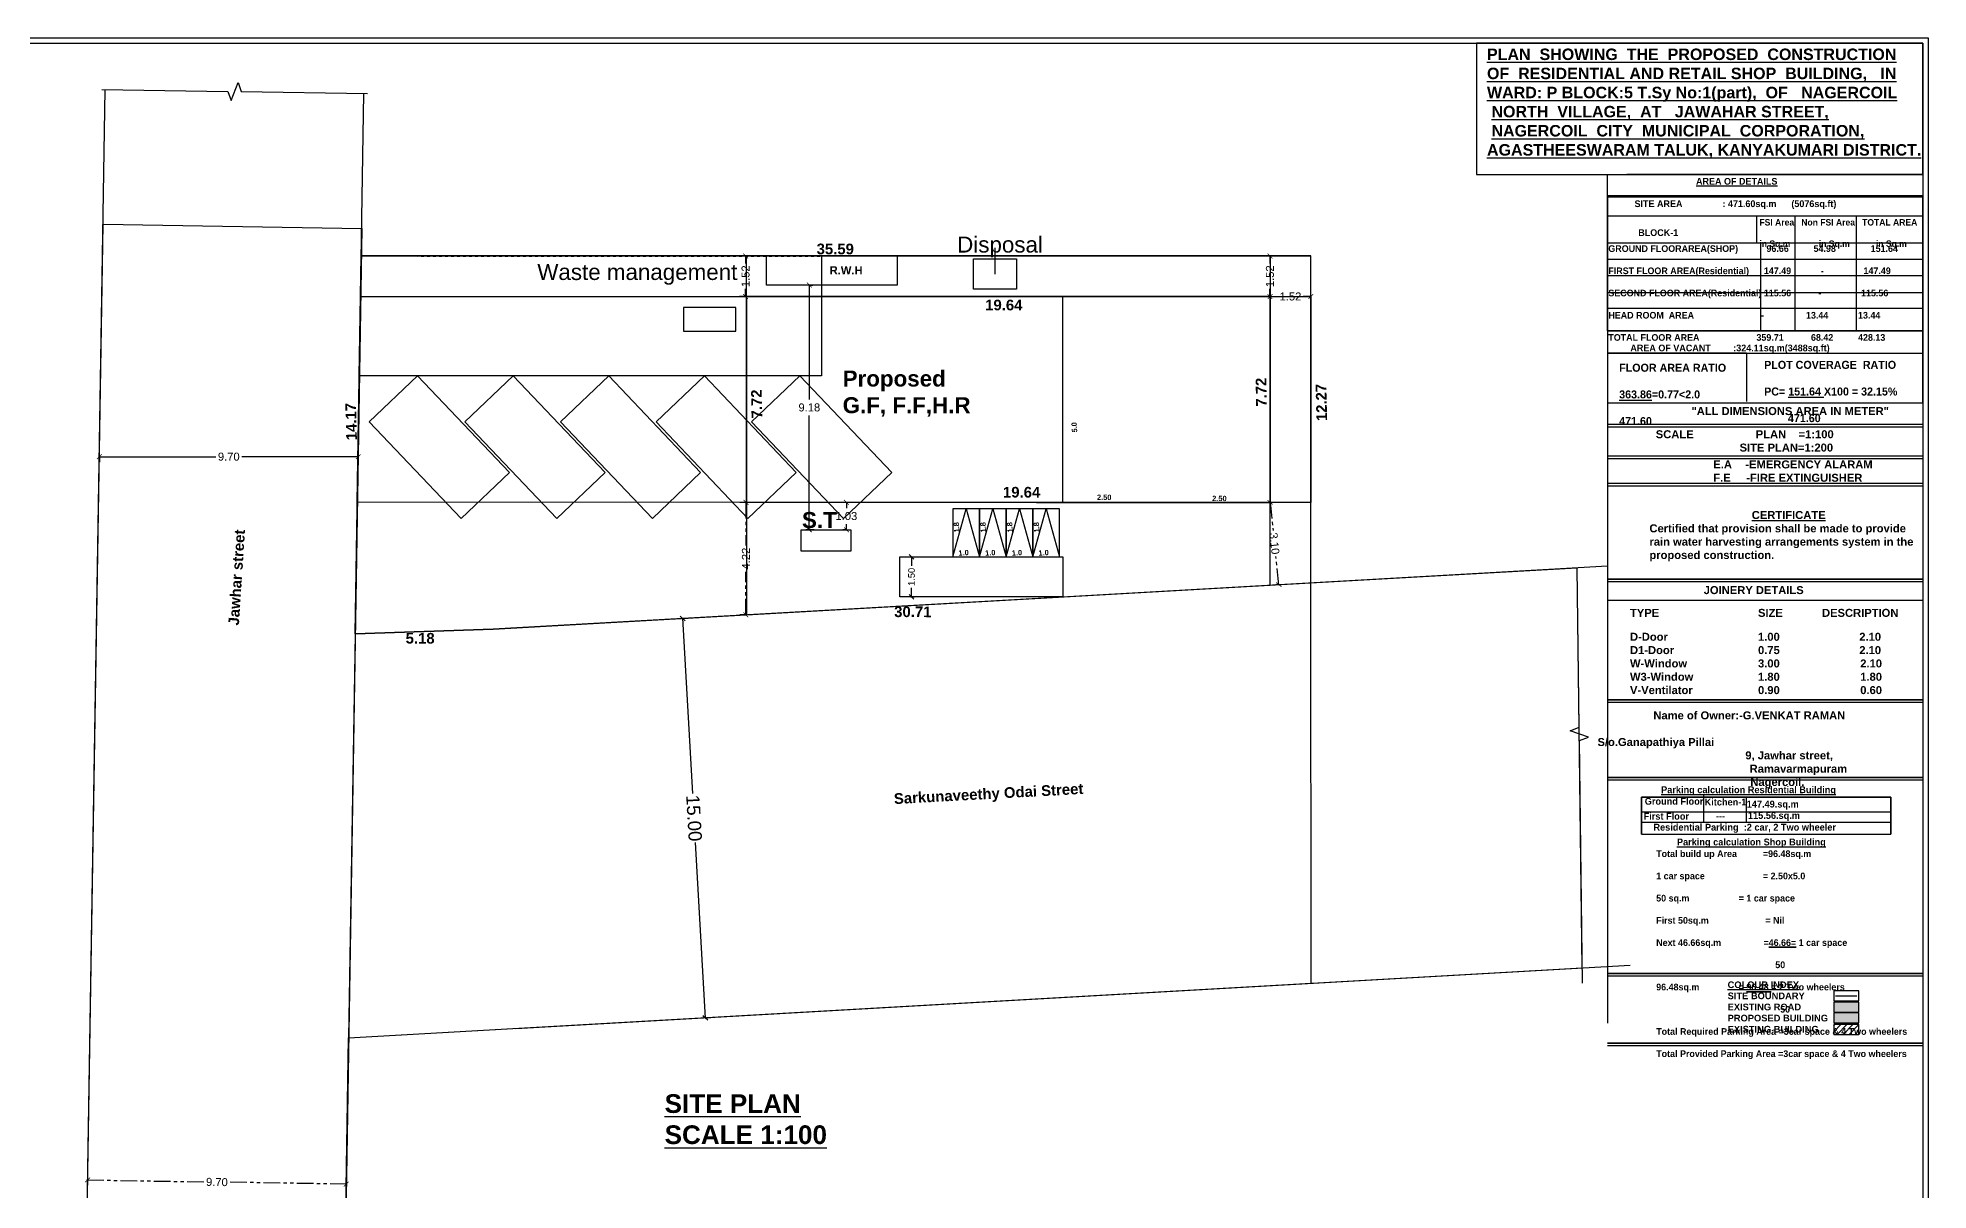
# Model space of a CAD drawing. Header units: metres. Extents: x 5231 to 10794, y 2038 to 4100.
# Drawn here: x 5281 to 5351.9, y 2085.7 to 2128.9 of the extents above; entities that cross this region are included whole.
import ezdxf

# ---------------------------------------------------------------- set-up
doc = ezdxf.new("R2010")
doc.units = ezdxf.units.M
for name, pattern in [('DOT2', [0.125, 0, -0.125]), ('HIDDEN', [0.375, 0.25, -0.125]), ('PHANTOM2', [1.25, 0.625, -0.125, 0.125, -0.125, 0.125, -0.125])]:
    doc.linetypes.add(name, pattern=pattern)
for name, color, linetype in [('ANGULAR_PARKING_SLOT_1', 7, 'Continuous'), ('BLK_1_LVL_0_BLDG_FOOT_PRINT', 7, 'Continuous'), ('BLK_1_LVL_0_FRONT_SETBACK', 7, 'Continuous'), ('BLK_1_LVL_0_REAR_SETBACK', 7, 'Continuous'), ('BLK_1_LVL_0_SIDE_SETBACK1', 7, 'Continuous'), ('BLK_1_LVL_0_SIDE_SETBACK2', 7, 'Continuous'), ('DRIVE_WAY', 255, 'DOT2'), ('PER_AISLE_WIDTH', 7, 'Continuous'), ('PLOT_BOUNDARY', 7, 'Continuous'), ('ROAD_WIDTH', 1, 'Continuous'), ('RWH', 7, 'Continuous'), ('SEPTIC_TANK_1', 7, 'Continuous'), ('SURRENDER_ROAD_WIDTH', 2, 'Continuous'), ('TWO_WHEELER_DRIVE_WAY', 6, 'Continuous'), ('TWO_WHEELER_PARKING', 7, 'Continuous'), ('WASTE_MANAGEMENT', 7, 'Continuous')]:
    doc.layers.add(name, color=color, linetype=linetype)
doc.layers.add('WASTE_DISPOSAL', color=7, linetype='Continuous', lineweight=0)
doc.styles.add('S.M.S .HEADING', font='arial.ttf')
doc.styles.add('SMS1', font='arial.ttf', dxfattribs={"height": 0.3})
doc.styles.get("Standard").update_dxf_attribs({"font": 'arial.ttf'})
doc.dimstyles.new('STANDARD$0', dxfattribs={"dimtxt": 0.25, "dimasz": 0.18, "dimexe": 0.15, "dimexo": 0.15, "dimgap": 0.1, "dimtad": 0, "dimzin": 0, "dimdsep": 46, "dimtxsty": 'Standard', "dimblk": 'OBLIQUE', "dimcen": 0.0625, "dimdle": 0.02, "dimadec": 0, "dimazin": 0, "dimtfac": 1, "dimtix": 1, "dimtofl": 0, "dimtmove": 2, "dimatfit": 3, "dimldrblk": 'OBLIQUE', "dimfxl": 0, "dimtolj": 1, "dimtzin": 0, "dimarcsym": 0})

# ---------------------------------------------------------------- blocks, each defined once
blk = doc.blocks.new('_ArchTick')
at = {"color": 0, "linetype": 'ByBlock', "const_width": 0.15}
blk.add_lwpolyline([(-0.5, -0.5), (0.5, 0.5)], dxfattribs=at)
blk = doc.blocks.new('*D85')
at = {"color": 0, "linetype": 'HIDDEN'}
for p, q in [((5327.233, 2111.501), (5327.004, 2111.478)), ((5327.555, 2108.415), (5327.326, 2108.391))]:
    blk.add_line(p, q, dxfattribs=at)
at = {"color": 0, "linetype": 'PHANTOM2', "lineweight": -2}
for p, q in [((5327.231, 2111.521), (5327.343, 2110.445)), ((5327.557, 2108.395), (5327.445, 2109.472))]:
    blk.add_line(p, q, dxfattribs=at)
at = {"layer": 'Defpoints', "color": 0}
for p in [(5327.233, 2111.501), (5327.555, 2108.415), (5327.555, 2108.415)]:
    blk.add_point(p, dxfattribs=at)
at = {"color": 0, "lineweight": -2, "xscale": 0.18, "yscale": 0.18, "zscale": 0.18}
for p, rotation in [((5327.233, 2111.501), 95.95736544856148), ((5327.555, 2108.415), 275.9573654485615)]:
    blk.add_blockref('_ArchTick', p, dxfattribs=dict(at, rotation=rotation))
at = {"color": 0, "insert": (5327.394, 2109.958), "char_height": 0.3, "attachment_point": 5, "rotation": 275.95737}
blk.add_mtext('\\A1;3.10', dxfattribs=at)
blk = doc.blocks.new('*D86')
at = {"color": 0, "linetype": 'HIDDEN'}
for p, q in [((5327.233, 2119.223), (5327.233, 2119.453)), ((5328.753, 2119.223), (5328.753, 2119.453))]:
    blk.add_line(p, q, dxfattribs=at)
at = {"color": 0, "linetype": 'PHANTOM2', "lineweight": -2}
for p, q in [((5327.213, 2119.223), (5327.519, 2119.223)), ((5328.773, 2119.223), (5328.467, 2119.223))]:
    blk.add_line(p, q, dxfattribs=at)
at = {"layer": 'Defpoints', "color": 0}
for p in [(5327.233, 2119.223), (5328.753, 2119.223), (5328.753, 2119.223)]:
    blk.add_point(p, dxfattribs=at)
at = {"color": 0, "lineweight": -2, "xscale": 0.18, "yscale": 0.18, "zscale": 0.18, "rotation": 180}
blk.add_blockref('_ArchTick', (5327.233, 2119.223), dxfattribs=at)
at = {"color": 0, "lineweight": -2, "xscale": 0.18, "yscale": 0.18, "zscale": 0.18}
blk.add_blockref('_ArchTick', (5328.753, 2119.223), dxfattribs=at)
at = {"color": 0, "insert": (5327.993, 2119.223), "char_height": 0.3, "attachment_point": 5}
blk.add_mtext('\\A1;1.52', dxfattribs=at)
blk = doc.blocks.new('*D87')
at = {"color": 0, "linetype": 'HIDDEN'}
for p, q in [((5327.225, 2120.743), (5326.995, 2120.743)), ((5327.225, 2119.223), (5326.995, 2119.223))]:
    blk.add_line(p, q, dxfattribs=at)
at = {"color": 0, "linetype": 'PHANTOM2', "lineweight": -2}
for p, q in [((5327.225, 2120.763), (5327.225, 2120.457)), ((5327.225, 2119.203), (5327.225, 2119.509))]:
    blk.add_line(p, q, dxfattribs=at)
at = {"layer": 'Defpoints', "color": 0}
for p in [(5327.225, 2120.743), (5327.233, 2120.743), (5327.233, 2119.223)]:
    blk.add_point(p, dxfattribs=at)
at = {"color": 0, "lineweight": -2, "xscale": 0.18, "yscale": 0.18, "zscale": 0.18}
for p, rotation in [((5327.225, 2120.743), 90), ((5327.225, 2119.223), 270)]:
    blk.add_blockref('_ArchTick', p, dxfattribs=dict(at, rotation=rotation))
at = {"color": 0, "insert": (5327.225, 2119.983), "char_height": 0.3, "attachment_point": 5, "rotation": 90}
blk.add_mtext('\\A1;1.52', dxfattribs=at)
blk = doc.blocks.new('*D88')
at = {"color": 0, "linetype": 'HIDDEN'}
for p, q in [((5307.564, 2120.743), (5307.334, 2120.743)), ((5307.564, 2119.223), (5307.334, 2119.223))]:
    blk.add_line(p, q, dxfattribs=at)
at = {"color": 0, "linetype": 'PHANTOM2', "lineweight": -2}
for p, q in [((5307.564, 2120.763), (5307.564, 2120.457)), ((5307.564, 2119.203), (5307.564, 2119.509))]:
    blk.add_line(p, q, dxfattribs=at)
at = {"layer": 'Defpoints', "color": 0}
for p in [(5307.564, 2120.743), (5307.593, 2120.743), (5307.593, 2119.223)]:
    blk.add_point(p, dxfattribs=at)
at = {"color": 0, "lineweight": -2, "xscale": 0.18, "yscale": 0.18, "zscale": 0.18}
for p, rotation in [((5307.564, 2120.743), 90), ((5307.564, 2119.223), 270)]:
    blk.add_blockref('_ArchTick', p, dxfattribs=dict(at, rotation=rotation))
at = {"color": 0, "insert": (5307.564, 2119.983), "char_height": 0.3, "attachment_point": 5, "rotation": 90}
blk.add_mtext('\\A1;1.52', dxfattribs=at)
blk = doc.blocks.new('*D89')
at = {"color": 0, "linetype": 'HIDDEN'}
for p, q in [((5307.576, 2111.501), (5307.346, 2111.501)), ((5307.576, 2107.281), (5307.346, 2107.281))]:
    blk.add_line(p, q, dxfattribs=at)
at = {"color": 0, "linetype": 'PHANTOM2', "lineweight": -2}
for p, q in [((5307.576, 2111.521), (5307.576, 2109.885)), ((5307.576, 2107.261), (5307.576, 2108.897))]:
    blk.add_line(p, q, dxfattribs=at)
at = {"layer": 'Defpoints', "color": 0}
for p in [(5307.593, 2111.501), (5307.576, 2107.281), (5307.597, 2107.281)]:
    blk.add_point(p, dxfattribs=at)
at = {"color": 0, "lineweight": -2, "xscale": 0.18, "yscale": 0.18, "zscale": 0.18}
for p, rotation in [((5307.576, 2111.501), 90), ((5307.576, 2107.281), 270)]:
    blk.add_blockref('_ArchTick', p, dxfattribs=dict(at, rotation=rotation))
at = {"color": 0, "insert": (5307.576, 2109.391), "char_height": 0.3, "attachment_point": 5, "rotation": 90}
blk.add_mtext('\\A1;4.22', dxfattribs=at)
blk = doc.blocks.new('*D107')
at = {"layer": 'Defpoints', "color": 0}
for p in [(5311.343, 2111.501), (5311.363, 2111.501), (5311.363, 2110.47)]:
    blk.add_point(p, dxfattribs=at)
at = {"layer": 'SEPTIC_TANK_1', "color": 0, "lineweight": -2}
for p, q in [((5311.343, 2111.501), (5311.213, 2111.501)), ((5311.343, 2111.501), (5311.343, 2111.289)), ((5311.343, 2110.47), (5311.213, 2110.47)), ((5311.343, 2110.47), (5311.343, 2110.683))]:
    blk.add_line(p, q, dxfattribs=at)
at = {"layer": 'SEPTIC_TANK_1', "color": 0, "lineweight": -2, "xscale": 0.18, "yscale": 0.18, "zscale": 0.18}
for p, rotation in [((5311.343, 2111.501), 90), ((5311.343, 2110.47), 270)]:
    blk.add_blockref('_ArchTick', p, dxfattribs=dict(at, rotation=rotation))
at = {"layer": 'SEPTIC_TANK_1', "color": 0, "lineweight": 30, "insert": (5311.343, 2110.986), "char_height": 0.3, "attachment_point": 5, "style": 'S.M.S .HEADING'}
blk.add_mtext('\\A1;1.03', dxfattribs=at)
blk = doc.blocks.new('*D108')
at = {"layer": 'Defpoints', "color": 0}
for p in [(5309.954, 2119.65), (5309.954, 2119.65), (5310.497, 2110.47)]:
    blk.add_point(p, dxfattribs=at)
at = {"layer": 'SEPTIC_TANK_1', "color": 0, "lineweight": -2}
for p, q in [((5309.954, 2119.65), (5310.084, 2119.65)), ((5309.954, 2119.65), (5309.954, 2115.363)), ((5309.954, 2110.47), (5309.954, 2114.757)), ((5310.134, 2110.47), (5309.824, 2110.47))]:
    blk.add_line(p, q, dxfattribs=at)
at = {"layer": 'SEPTIC_TANK_1', "color": 0, "lineweight": -2, "xscale": 0.18, "yscale": 0.18, "zscale": 0.18}
for p, rotation in [((5309.954, 2119.65), 90), ((5309.954, 2110.47), 270)]:
    blk.add_blockref('_ArchTick', p, dxfattribs=dict(at, rotation=rotation))
at = {"layer": 'SEPTIC_TANK_1', "color": 0, "lineweight": 30, "insert": (5309.954, 2115.06), "char_height": 0.3, "attachment_point": 5, "style": 'S.M.S .HEADING'}
blk.add_mtext('\\A1;9.18', dxfattribs=at)
blk = doc.blocks.new('*D109')
at = {"color": 0, "lineweight": -2}
for p, q in [((5283.315, 2113.214), (5287.698, 2113.214)), ((5293.06, 2113.214), (5288.676, 2113.214))]:
    blk.add_line(p, q, dxfattribs=at)
at = {"color": 0}
for p, q in [((5283.335, 2113.251), (5283.335, 2113.014)), ((5293.04, 2113.414), (5293.04, 2113.014))]:
    blk.add_line(p, q, dxfattribs=at)
at = {"layer": 'Defpoints', "color": 0}
for p in [(5293.04, 2113.659), (5283.335, 2113.451), (5293.04, 2113.214)]:
    blk.add_point(p, dxfattribs=at)
at = {"color": 0, "lineweight": -2, "xscale": 0.18, "yscale": 0.18, "zscale": 0.18, "rotation": 180}
blk.add_blockref('_ArchTick', (5283.335, 2113.214), dxfattribs=at)
at = {"color": 0, "lineweight": -2, "xscale": 0.18, "yscale": 0.18, "zscale": 0.18}
blk.add_blockref('_ArchTick', (5293.04, 2113.214), dxfattribs=at)
at = {"color": 0, "insert": (5288.187, 2113.214), "char_height": 0.3, "attachment_point": 5}
blk.add_mtext('\\A1;9.70', dxfattribs=at)
blk = doc.blocks.new('_Oblique')
at = {"color": 0, "linetype": 'ByBlock', "lineweight": -2}
blk.add_line((-0.5, -0.5), (0.5, 0.5), dxfattribs=at)
blk = doc.blocks.new('*D114')
at = {"layer": 'Defpoints', "color": 0}
for p in [(5305.205, 2107.142), (5306.056, 2092.169), (5306.056, 2092.169)]:
    blk.add_point(p, dxfattribs=at)
at = {"layer": 'ROAD_WIDTH', "color": 0}
for p, q in [((5305.204, 2107.162), (5305.579, 2100.574)), ((5305.205, 2107.142), (5305.405, 2107.154)), ((5306.057, 2092.149), (5305.683, 2098.738)), ((5306.056, 2092.169), (5306.256, 2092.181))]:
    blk.add_line(p, q, dxfattribs=at)
at = {"layer": 'ROAD_WIDTH', "color": 0, "xscale": 0.18, "yscale": 0.18, "zscale": 0.18}
for p, rotation in [((5305.205, 2107.142), 93.2516516051363), ((5306.056, 2092.169), 273.2516516051363)]:
    blk.add_blockref('_Oblique', p, dxfattribs=dict(at, rotation=rotation))
at = {"layer": 'ROAD_WIDTH', "color": 0, "lineweight": 30, "insert": (5305.631, 2099.656), "char_height": 0.5, "attachment_point": 5, "rotation": 273.25165}
blk.add_mtext('\\A1;15.00', dxfattribs=at)
blk = doc.blocks.new('*D118')
at = {"layer": 'Defpoints', "color": 0, "ltscale": 400}
for p in [(5313.786, 2109.455), (5313.786, 2107.955), (5313.786, 2107.955)]:
    blk.add_point(p, dxfattribs=at)
at = {"layer": 'TWO_WHEELER_DRIVE_WAY', "color": 0, "linetype": 'Continuous', "lineweight": -2, "ltscale": 400}
for p, q in [((5313.786, 2109.475), (5313.786, 2109.118)), ((5313.786, 2107.935), (5313.786, 2108.293))]:
    blk.add_line(p, q, dxfattribs=at)
at = {"layer": 'TWO_WHEELER_DRIVE_WAY', "color": 0, "linetype": 'DOT2', "lineweight": -2, "ltscale": 400}
for p, q in [((5313.786, 2109.455), (5313.936, 2109.455)), ((5313.786, 2107.955), (5313.936, 2107.955))]:
    blk.add_line(p, q, dxfattribs=at)
at = {"layer": 'TWO_WHEELER_DRIVE_WAY', "color": 0, "lineweight": -2, "ltscale": 400, "xscale": 0.18, "yscale": 0.18, "zscale": 0.18}
for p, rotation in [((5313.786, 2109.455), 90), ((5313.786, 2107.955), 270)]:
    blk.add_blockref('_Oblique', p, dxfattribs=dict(at, rotation=rotation))
at = {"layer": 'TWO_WHEELER_DRIVE_WAY', "color": 0, "ltscale": 400, "insert": (5313.786, 2108.705), "char_height": 0.25, "attachment_point": 5, "rotation": 90}
blk.add_mtext('\\A1;1.50', dxfattribs=at)
blk = doc.blocks.new('*D141')
at = {"layer": 'Defpoints', "color": 0}
for p in [(5282.892, 2086.082), (5292.591, 2085.925), (5292.591, 2085.925)]:
    blk.add_point(p, dxfattribs=at)
at = {"layer": 'SURRENDER_ROAD_WIDTH', "color": 0, "linetype": 'PHANTOM2', "lineweight": -2}
for p, q in [((5282.872, 2086.082), (5287.253, 2086.011)), ((5292.611, 2085.924), (5288.231, 2085.995))]:
    blk.add_line(p, q, dxfattribs=at)
at = {"layer": 'SURRENDER_ROAD_WIDTH', "color": 0, "linetype": 'HIDDEN'}
for p, q in [((5282.892, 2086.082), (5282.889, 2085.882)), ((5292.591, 2085.925), (5292.588, 2085.725))]:
    blk.add_line(p, q, dxfattribs=at)
at = {"layer": 'SURRENDER_ROAD_WIDTH', "color": 0, "lineweight": -2, "xscale": 0.18, "yscale": 0.18, "zscale": 0.18}
for p, rotation in [((5282.892, 2086.082), 179.0736965428147), ((5292.591, 2085.925), 359.0736965428147)]:
    blk.add_blockref('_ArchTick', p, dxfattribs=dict(at, rotation=rotation))
at = {"layer": 'SURRENDER_ROAD_WIDTH', "color": 0, "insert": (5287.742, 2086.003), "char_height": 0.3, "attachment_point": 5, "rotation": 359.0737}
blk.add_mtext('\\A1;9.70', dxfattribs=at)

msp = doc.modelspace()

# ---------------------------------------------------------------- hatches: boundary and pattern name
at = {"lineweight": 30}
for color, points in [(2, [(5348.36458, 2092.74506), (5348.36458, 2092.3733), (5349.3093, 2092.3733), (5349.3093, 2092.74506)]), (1, [(5349.3093, 2091.97584), (5349.3093, 2092.34759), (5348.36458, 2092.34759), (5348.36458, 2091.97584)])]:
    msp.add_hatch(color=color, dxfattribs=at).paths.add_polyline_path(points)
at = {"lineweight": 30, "ltscale": 0.1}
h = msp.add_hatch(dxfattribs=at)
h.set_pattern_fill('ANSI31', scale=0.05)
h.set_pattern_definition([(45, (-1488.77329, -343.59848), (-0.1122532015, 0.1122532015), [])])
h.paths.add_polyline_path([(5349.3093, 2091.54087), (5349.3093, 2091.91263), (5348.36458, 2091.91263), (5348.36458, 2091.54087)])

# ---------------------------------------------------------------- linework, layer by layer
for p, q in [((5282.77036, 2078.5362), (5283.55382, 2126.9925)), ((5292.92497, 2106.57469), (5293.25256, 2126.83569)), ((5293.15405, 2120.74284), (5328.73405, 2120.74284)), ((5328.75286, 2108.48285), (5328.75286, 2120.74284)), ((5307.59286, 2119.22284), (5327.23286, 2119.22284)), ((5307.59286, 2119.22284), (5307.59286, 2111.5015)), ((5307.59286, 2119.22284), (5307.59286, 2111.5015)), ((5307.59286, 2119.22284), (5310.18286, 2119.22284)), ((5319.46286, 2111.5015), (5319.46286, 2119.22284)), ((5327.23286, 2111.5015), (5327.23286, 2119.22284)), ((5339.88485, 2117.09654), (5351.70486, 2117.09654)), ((5318.47486, 2111.5015), (5327.23286, 2111.5015)), ((5327.23286, 2111.5015), (5319.46286, 2111.5015)), ((5315.3391, 2109.45506), (5315.8391, 2111.25506)), ((5315.8391, 2111.25506), (5316.3391, 2109.45506)), ((5316.3391, 2109.45506), (5316.8391, 2111.25506)), ((5316.8391, 2111.25506), (5317.3391, 2109.45506)), ((5317.3391, 2109.45506), (5317.8391, 2111.25506)), ((5317.8391, 2111.25506), (5318.3391, 2109.45506)), ((5318.3391, 2109.45506), (5318.8391, 2111.25506)), ((5318.8391, 2111.25506), (5319.3391, 2109.45506)), ((5298.10228, 2106.7415), (5339.88485, 2109.1153)), ((5298.10228, 2106.7415), (5292.92497, 2106.57469)), ((5292.67977, 2091.40924), (5338.93399, 2094.03709)), ((5298.95311, 2091.76565), (5340.73567, 2094.13945)), ((5292.47163, 2078.5362), (5292.67977, 2091.40924))]:
    msp.add_line(p, q)
at = {"color": 7, "lineweight": 30}
for p, q in [((5351.70486, 2123.79396), (5340.60486, 2123.79396)), ((5339.88485, 2123.01543), (5351.70486, 2123.01543)), ((5351.70486, 2123.10375), (5351.70486, 2123.00375)), ((5339.89702, 2122.24907), (5351.70486, 2122.24907)), ((5345.47879, 2121.23942), (5345.47879, 2122.24907)), ((5346.89883, 2122.24907), (5346.89883, 2117.93829)), ((5349.20939, 2122.24907), (5349.20939, 2118.94034)), ((5339.88485, 2121.23942), (5351.70486, 2121.23942)), ((5345.63442, 2117.93829), (5345.63442, 2121.23942)), ((5339.88485, 2120.62012), (5351.70486, 2120.62012)), ((5339.88485, 2120.00518), (5351.70486, 2120.00518)), ((5339.88485, 2119.37397), (5351.70486, 2119.37397)), ((5339.88485, 2118.77989), (5351.70486, 2118.77989)), ((5346.89883, 2118.94794), (5346.89883, 2118.77989)), ((5349.20939, 2118.94794), (5349.20939, 2117.93829)), ((5349.20939, 2118.94034), (5349.20939, 2118.77989)), ((5349.20939, 2118.86012), (5349.20939, 2118.77989)), ((5339.88485, 2117.93829), (5351.70486, 2117.93829)), ((5339.88485, 2117.93829), (5339.88485, 2116.07283)), ((5345.08751, 2117.09654), (5345.08751, 2115.2836)), ((5351.70486, 2116.99316), (5351.70486, 2115.12771)), ((5339.88634, 2114.42838), (5351.70486, 2114.42838)), ((5339.88634, 2114.32838), (5351.70486, 2114.32838)), ((5339.88634, 2113.2512), (5351.70486, 2113.2512)), ((5339.88634, 2113.1512), (5351.70486, 2113.1512)), ((5351.70486, 2112.20716), (5339.88634, 2112.20716)), ((5351.70486, 2112.10716), (5339.88634, 2112.10716)), ((5351.70486, 2108.61589), (5339.88485, 2108.61589)), ((5339.88485, 2108.61589), (5351.70486, 2108.61589)), ((5351.70486, 2108.51589), (5339.88485, 2108.51589)), ((5339.88485, 2107.83495), (5351.70486, 2107.83495)), ((5351.70486, 2104.09273), (5339.88485, 2104.09273)), ((5339.88485, 2104.09273), (5351.70486, 2104.09273)), ((5351.70486, 2103.99273), (5339.88485, 2103.99273)), ((5351.70486, 2101.18338), (5339.88485, 2101.18338)), ((5339.88485, 2101.18338), (5351.70486, 2101.18338)), ((5351.70486, 2101.08338), (5339.88485, 2101.08338)), ((5342.02071, 2100.43876), (5349.3057, 2100.43876)), ((5343.47823, 2100.54733), (5343.47823, 2099.50373)), ((5345.07617, 2100.43876), (5345.07617, 2099.50373)), ((5341.15698, 2099.89092), (5350.50619, 2099.89092)), ((5341.15698, 2099.50373), (5350.50619, 2099.50373)), ((5341.15698, 2099.04806), (5350.50619, 2099.04806)), ((5351.70486, 2093.83032), (5339.88485, 2093.83032)), ((5339.88485, 2093.83032), (5351.70486, 2093.83032)), ((5351.70486, 2093.73032), (5339.88485, 2093.73032)), ((5348.42602, 2092.99372), (5349.23123, 2092.99372)), ((5351.70486, 2091.21578), (5339.88485, 2091.21578)), ((5339.88485, 2091.21578), (5351.70486, 2091.21578)), ((5351.70486, 2091.11578), (5339.88485, 2091.11578))]:
    msp.add_line(p, q, dxfattribs=at)
at = {"lineweight": 30}
msp.add_line((5316.91975, 2120.06629), (5316.91975, 2121.05375), dxfattribs=at)
at = {"color": 2}
msp.add_line((5345.08751, 2117.09654), (5339.88485, 2117.09654), dxfattribs=at)
at = {"color": 7}
msp.add_line((5339.88485, 2116.07283), (5339.88485, 2091.95752), dxfattribs=at)
for points in [[(5230.66183, 2128.92859), (5351.90486, 2128.92859), (5351.90486, 2037.86864), (5230.66183, 2037.86864)], [(5230.86183, 2128.72859), (5351.70486, 2128.72859), (5351.70486, 2038.06864), (5230.86183, 2038.06864)], [(5351.70486, 2128.72859), (5334.96879, 2128.72859), (5334.96879, 2123.79396), (5351.70486, 2123.79396)], [(5351.70486, 2122.95222), (5339.88485, 2122.95222), (5339.88485, 2115.23109), (5351.70486, 2115.23109)]]:
    msp.add_lwpolyline(points, close=True, dxfattribs=at)
at = {"linetype": 'Continuous'}
msp.add_lwpolyline([(5283.42384, 2126.9946), (5288.15322, 2126.91814), (5288.27266, 2126.57273), (5288.53373, 2127.25547), (5288.65316, 2126.91005), (5293.38254, 2126.83359)], dxfattribs=at)
at = {"color": 7, "lineweight": 30}
for points in [[(5339.88485, 2123.79396), (5351.70486, 2123.79396), (5351.70486, 2117.93829), (5339.88485, 2117.93829)], [(5348.36458, 2092.80384), (5349.3093, 2092.80384), (5349.3093, 2093.17559), (5348.36458, 2093.17559)], [(5348.36458, 2092.3733), (5349.3093, 2092.3733), (5349.3093, 2092.74506), (5348.36458, 2092.74506)], [(5348.36458, 2091.97584), (5349.3093, 2091.97584), (5349.3093, 2092.34759), (5348.36458, 2092.34759)], [(5348.36458, 2091.54087), (5349.3093, 2091.54087), (5349.3093, 2091.91263), (5348.36458, 2091.91263)]]:
    msp.add_lwpolyline(points, close=True, dxfattribs=at)
at = {"color": 7, "linetype": 'Continuous'}
msp.add_lwpolyline([(5338.94096, 2093.46647), (5338.82983, 2102.56411), (5339.17171, 2102.69329), (5338.48184, 2102.93489), (5338.82372, 2103.06407), (5338.74911, 2109.03559)], dxfattribs=at)
at = {"color": 7, "lineweight": 30}
for points in [[(5350.50619, 2099.04806), (5350.50619, 2100.43876), (5341.15698, 2100.43876), (5341.15698, 2099.04806)], [(5341.15698, 2099.04806), (5341.15698, 2100.43876), (5350.50619, 2100.43876), (5350.50619, 2099.04806)]]:
    msp.add_lwpolyline(points, dxfattribs=at)
at = {"layer": 'ANGULAR_PARKING_SLOT_1', "color": 6}
for points in [[(5298.71245, 2112.61884), (5296.90045, 2110.89644), (5293.45565, 2114.52044), (5295.26765, 2116.24284)], [(5302.29615, 2112.61884), (5300.48415, 2110.89644), (5297.03936, 2114.52044), (5298.85136, 2116.24284)], [(5305.87986, 2112.61884), (5304.06786, 2110.89644), (5300.62306, 2114.52044), (5302.43506, 2116.24284)], [(5309.46356, 2112.61884), (5307.65156, 2110.89644), (5304.20677, 2114.52044), (5306.01877, 2116.24284)], [(5313.04727, 2112.61884), (5311.23527, 2110.89644), (5307.79047, 2114.52044), (5309.60247, 2116.24284)]]:
    msp.add_lwpolyline(points, close=True, dxfattribs=at)
at = {"layer": 'BLK_1_LVL_0_BLDG_FOOT_PRINT', "color": 1, "lineweight": 30}
msp.add_line((5327.23286, 2111.5015), (5307.59286, 2111.5015), dxfattribs=at)
msp.add_lwpolyline([(5307.59286, 2111.5015), (5307.59286, 2119.22284), (5327.23286, 2119.22284), (5327.23286, 2111.5015)], close=True, dxfattribs=at)
at = {"layer": 'BLK_1_LVL_0_FRONT_SETBACK', "color": 2, "lineweight": 30}
msp.add_lwpolyline([(5307.59286, 2111.5015), (5307.59286, 2107.28069), (5327.23286, 2108.3965), (5327.23286, 2111.5015)], close=True, dxfattribs=at)
at = {"layer": 'BLK_1_LVL_0_REAR_SETBACK', "color": 11, "lineweight": 30}
msp.add_lwpolyline([(5327.23286, 2119.22284), (5307.59286, 2119.22284), (5307.59286, 2120.74284), (5327.23286, 2120.74284)], close=True, dxfattribs=at)
at = {"layer": 'BLK_1_LVL_0_SIDE_SETBACK1', "color": 171, "lineweight": 30}
msp.add_lwpolyline([(5307.59286, 2111.5015), (5293.00466, 2111.50372), (5293.12947, 2119.22284), (5307.59286, 2119.22284)], close=True, dxfattribs=at)
at = {"layer": 'BLK_1_LVL_0_SIDE_SETBACK2', "color": 102, "lineweight": 30}
msp.add_lwpolyline([(5327.23286, 2119.22284), (5328.75286, 2119.22284), (5328.75286, 2111.5015), (5327.23286, 2111.5015)], close=True, dxfattribs=at)
at = {"layer": 'DRIVE_WAY', "color": 254}
msp.add_lwpolyline([(5293.08129, 2116.24291), (5293.15405, 2120.74284), (5310.41286, 2120.74106), (5310.41239, 2116.24291)], close=True, dxfattribs=at)
at = {"layer": 'PER_AISLE_WIDTH', "color": 5, "linetype": 'ByBlock'}
msp.add_lwpolyline([(5293.08129, 2116.24291), (5293.15405, 2120.74284), (5310.41286, 2120.74284), (5310.41239, 2116.24283)], close=True, dxfattribs=at)
at = {"layer": 'PLOT_BOUNDARY', "color": 70, "lineweight": 30}
msp.add_lwpolyline([(5328.75286, 2120.74284), (5293.15405, 2120.74284), (5292.92497, 2106.57469), (5298.10228, 2106.7415), (5328.75286, 2108.48285)], close=True, dxfattribs=at)
at = {"layer": 'ROAD_WIDTH', "color": 1}
msp.add_lwpolyline([(5283.47203, 2121.93369), (5293.17076, 2121.77688), (5292.53334, 2082.353), (5282.83461, 2082.50981)], close=True, dxfattribs=at)
at = {"layer": 'ROAD_WIDTH', "lineweight": 30}
for points in [[(5292.92497, 2106.57469), (5292.67977, 2091.40924), (5338.93399, 2094.03709), (5338.74911, 2109.03559), (5298.10228, 2106.7415)], [(5292.92497, 2106.57469), (5292.67977, 2091.40924), (5328.77591, 2093.45998), (5328.75287, 2108.47141), (5298.10228, 2106.7415)]]:
    msp.add_lwpolyline(points, close=True, dxfattribs=at)
at = {"layer": 'RWH', "color": 130, "lineweight": 30}
msp.add_lwpolyline([(5308.34984, 2120.74284), (5313.24732, 2120.74284), (5313.24732, 2119.64973), (5308.34984, 2119.64973)], close=True, dxfattribs=at)
at = {"layer": 'SEPTIC_TANK_1', "color": 146, "lineweight": 30}
msp.add_lwpolyline([(5309.65304, 2110.47006), (5311.50511, 2110.47006), (5311.50511, 2109.66914), (5309.65304, 2109.66914)], close=True, dxfattribs=at)
at = {"layer": 'SURRENDER_ROAD_WIDTH', "color": 2}
msp.add_lwpolyline([(5283.47203, 2121.93369), (5293.17076, 2121.77688), (5292.53334, 2082.353), (5282.83461, 2082.50981)], close=True, dxfattribs=at)
at = {"layer": 'TWO_WHEELER_DRIVE_WAY', "ltscale": 400}
msp.add_lwpolyline([(5319.46286, 2109.45506), (5319.46286, 2107.95506), (5313.34943, 2107.95506), (5313.34943, 2109.45506)], close=True, dxfattribs=at)
at = {"layer": 'TWO_WHEELER_PARKING', "color": 2, "linetype": 'Continuous'}
for points in [[(5315.3391, 2109.45506), (5316.3391, 2109.45506), (5316.3391, 2111.25506), (5315.3391, 2111.25506)], [(5316.3391, 2109.45506), (5317.3391, 2109.45506), (5317.3391, 2111.25506), (5316.3391, 2111.25506)], [(5317.3391, 2109.45506), (5318.3391, 2109.45506), (5318.3391, 2111.25506), (5317.3391, 2111.25506)], [(5318.3391, 2109.45506), (5319.3391, 2109.45506), (5319.3391, 2111.25506), (5318.3391, 2111.25506)]]:
    msp.add_lwpolyline(points, close=True, dxfattribs=at)
at = {"layer": 'WASTE_DISPOSAL', "color": 2, "lineweight": 30}
msp.add_lwpolyline([(5316.11363, 2120.6384), (5317.72586, 2120.6384), (5317.72586, 2119.49419), (5316.11363, 2119.49419)], close=True, dxfattribs=at)
at = {"layer": 'WASTE_MANAGEMENT', "color": 240, "linetype": 'ByBlock', "lineweight": 30}
msp.add_lwpolyline([(5305.23725, 2117.92768), (5307.19863, 2117.92768), (5307.19863, 2118.80802), (5305.23725, 2118.80802)], close=True, dxfattribs=at)

# ---------------------------------------------------------------- texts
at = {"lineweight": 30}
for s, p in [('Disposal', (5315.49743, 2120.87235)), ('Waste management', (5299.75516, 2119.84283))]:
    msp.add_text(s, height=0.6, dxfattribs=at).set_placement(p)
at = {"color": 7, "lineweight": 30, "insert": (5335.36251, 2128.52401), "char_height": 0.43, "width": 168.1459605, "attachment_point": 1, "style": 'SMS1'}
msp.add_mtext('\\A1;{\\fArial|b1|i0|c0|p34;\\LPLAN  SHOWING  THE  PROPOSED  CONSTRUCTION  \\P\\pt28.81;OF  RESIDENTIAL AND RETAIL SHOP  BUILDING,   IN \\PWARD: P BLOCK:5 T.Sy No:1(part),  OF   NAGERCOIL\\P NORTH  VILLAGE,  AT   JAWAHAR STREET, \\P NAGERCOIL  CITY  MUNICIPAL  CORPORATION,\\PAGASTHEESWARAM TALUK, KANYAKUMARI DISTRICT.\\P\\fArial|b0|i0|c0|p34;\\P}                                          {\\H0.92308x;   }', dxfattribs=at)
at = {"color": 7, "lineweight": 30, "attachment_point": 1, "line_spacing_factor": 2}
for s, insert, char_height, width in [('{\\fTw Cen MT|b1|i0|c0|p34;\\LAREA OF DETAILS}', (5343.2002, 2123.67106), 0.252, 10.9299267), ('{\\fTw Cen MT|b1|i0|c0|p34;SITE AREA                : 471.60sq.m      (5076sq.ft)}', (5340.89492, 2122.82913), 0.252, 10.9299267), ('{\\fTw Cen MT|b1|i0|c0|p34;FSI Area   Non FSI Area   TOTAL AREA\\Pin Sq.m            in Sq.m           in Sq.m}', (5345.57615, 2122.12622), 0.24, 10.9299267), ('{\\fTw Cen MT|b1|i0|c0|p34;BLOCK-1}', (5341.03397, 2121.74473), 0.252, 10.9299267), ('{\\fTw Cen MT|b1|i0|c0|p34;GROUND FLOORAREA(SHOP)^I          96.66          54.98^I         151.64\\PFIRST FLOOR AREA(Residential)      147.49            -                147.49\\PSECOND FLOOR AREA(Residential) 115.56           -                115.56\\PHEAD ROOM  AREA                           -                 13.44            13.44 \\PTOTAL FLOOR AREA                       359.71           68.42          428.13}', (5339.91197, 2121.14578), 0.25, 13.7055075), ('{\\fTw Cen MT|b1|i0|c0|p34;\\PAREA OF VACANT         :324.11sq.m(3488sq.ft)}', (5340.73873, 2118.259), 0.252, 10.9299267), ('{\\fTw Cen MT|b1|i0|c0|p34;FLOOR AREA RATIO\\P\\L363.86\\l=0.77<2.0\\P471.60}', (5340.3185, 2116.7007), 0.3, 32.1403595), ('{\\fTw Cen MT|b1|i0|c0|p34;PLOT COVERAGE  RATIO\\PPC= \\L151.64 \\lX100 = 32.15%\\P        471.60}', (5345.75404, 2116.80963), 0.3, 32.1403595)]:
    msp.add_mtext(s, dxfattribs=dict(at, insert=insert, char_height=char_height, width=width))
at = {"lineweight": 30, "attachment_point": 1}
for s, insert, char_height, rotation in [('{\\fArial|b1|i0|c0|p34;\\W1.0607; \\W1;35.59}', (5310.06263, 2121.20932), 0.4, 359.8781667), ('{\\fArial|b1|i0|c0|p34;\\W2.18931; \\W1;R.W.H}', (5310.46205, 2120.35688), 0.3, 359.8781667), ('{\\fArial|b1|i0|c0|p34;\\W1.09321; \\W1;19.64}', (5316.37751, 2119.10532), 0.4, 359.8781667), ('{\\fArial|b1|i0|c0|p34;\\W2.07739; \\W1;7.72}', (5307.79679, 2114.32148), 0.4, 91.21072), ('{\\fArial|b1|i0|c0|p34;\\W2.07739; \\W1;7.72}', (5326.71495, 2114.7634), 0.4, 91.21072), ('{\\fArial|b1|i0|c0|p34;\\W1.13187; \\W1;12.27}', (5328.97586, 2114.36829), 0.4, 91.4846101), ('{\\fArial|b1|i0|c0|p34;\\W1.13187; \\W1;14.17}', (5292.59677, 2113.65013), 0.4, 91.4846101), ('{\\fArial|b1|i0|c0|p34;\\W1.09321; \\W1;19.64}', (5317.04499, 2112.0834), 0.4, 359.8781667), ('{\\fArial|b1|i0|c0|p34;\\W1.26984; \\W1;30.71}', (5312.93811, 2107.59687), 0.4, 359.8781667), ('{\\fArial|b1|i0|c0|p34;\\W2.07124; \\W1;5.18}', (5294.49637, 2106.60464), 0.4, 359.8781667)]:
    msp.add_mtext_dynamic_manual_height_columns(s, width=1.6807839, gutter_width=1.25, heights=[0], dxfattribs=dict(at, insert=insert, char_height=char_height, rotation=rotation))
at = {"lineweight": 30, "char_height": 0.6, "attachment_point": 1}
for s, width, insert in [('{\\fArial|b1|i0|c0|p34;Proposed\\PG.F, F.F,H.R}', 8.3132667, (5311.20439, 2116.44641)), ('{\\fArial|b1|i0|c0|p34;\\W0.911; \\W1;S.T}', 1.6807839, (5309.46613, 2111.13853))]:
    msp.add_mtext_dynamic_manual_height_columns(s, width=width, gutter_width=1.25, heights=[0], dxfattribs=dict(at, insert=insert))
at = {"color": 7, "lineweight": 30, "attachment_point": 1, "style": 'SMS1'}
for s, width, gutter_width, heights, insert, char_height in [('{\\fArial|b1|i0|c0|p34;"ALL DIMENSIONS AREA IN METER"}', 10.4036348, 1.5, [0], (5343.02809, 2115.07467), 0.3), ('{\\fArial|b1|i0|c0|p34;SCALE                    PLAN    =1:100\\P                           SITE PLAN=1:200}', 7.3454483, 1.5, [0], (5341.69042, 2114.2062), 0.3), ('{\\fArial|b1|i0|c0|p34;E.A^I-EMERGENCY ALARAM\\PF.E     -FIRE EXTINGUISHER}', 10.4036348, 1.5, [0], (5343.84858, 2113.07379), 0.3), ('{\\fArial|b1|i0|c0|p34;\\W8.23794;\\L    \\W1;CERTIFICATE\\P\\lCertified that provision shall be made to provide rain water harvesting arrangements system in the proposed construction.}', 10.4036348, 1.5, [0], (5341.45294, 2111.17627), 0.3), ('{\\fArial|b1|i0|c0|p34;JOINERY DETAILS}', 7.3454483, 1.5, [0], (5343.48782, 2108.359), 0.3), ('{\\fArial|b1|i0|c0|p34;TYPE^I^I^I^ISIZE^I^IDESCRIPTION}', 15.0322403, 1.5, [0], (5340.72433, 2107.50525), 0.3), ('{\\fArial|b1|i0|c0|p34;D-Door^I^I^I1.00^I^I            2.10\\PD1-Door^I^I^I0.75^I^I            2.10\\PW-Window ^I^I ^I3.00^I^I^I  2.10\\PW3-Window ^I^I1.80^I^I^I  1.80\\PV-Ventilator ^I^I0.90^I^I^I  0.60}', 15.0322403, 1.5, [0], (5340.72433, 2106.60832), 0.3), ('{\\fArial|b1|i0|c0|p34;                  Name of Owner:-G.VENKAT RAMAN^I^I                           ^I^I^I^I       S/o.Ganapathiya Pillai\\P^I^I                           9, Jawhar street,\\P                                                 Ramavarmapuram\\P^I^I^I^I        Nagercoil.^I^I                                                                                                                                              }', 10.9569427, 0, [2.65259], (5339.50534, 2103.66005), 0.3), ('{\\fArial|b1|i0|c0|p34;\\LCOLOUR INDEX\\P\\lSITE BOUNDARY\\PEXISTING ROAD\\PPROPOSED BUILDING\\PEXISTING BUILDING}', 41.5457664, 5.99008, [0], (5344.38456, 2093.52924), 0.25)]:
    msp.add_mtext_dynamic_manual_height_columns(s, width=width, gutter_width=gutter_width, heights=heights, dxfattribs=dict(at, insert=insert, char_height=char_height))
at = {"char_height": 0.2, "attachment_point": 1}
for s, insert, rotation in [('{\\fArial|b1|i0|c0|p34;5.0}', (5319.80069, 2114.11421), 93.2515298), ('{\\fArial|b1|i0|c0|p34;2.50}', (5320.73997, 2111.79343), 359.4003722), ('{\\fArial|b1|i0|c0|p34;2.50}', (5325.0585, 2111.75098), 359.4003722), ('{\\fArial|b1|i0|c0|p34;1.8}', (5315.38445, 2110.3628), 93.5515272), ('{\\fArial|b1|i0|c0|p34;1.8}', (5316.38445, 2110.3628), 93.5515272), ('{\\fArial|b1|i0|c0|p34;1.8}', (5317.38445, 2110.3628), 93.5515272), ('{\\fArial|b1|i0|c0|p34;1.8}', (5318.38445, 2110.3628), 93.5515272), ('{\\fArial|b1|i0|c0|p34;1.0}', (5315.53882, 2109.6996), 3.2515298), ('{\\fArial|b1|i0|c0|p34;1.0}', (5316.53882, 2109.6996), 3.2515298), ('{\\fArial|b1|i0|c0|p34;1.0}', (5317.53882, 2109.6996), 3.2515298), ('{\\fArial|b1|i0|c0|p34;1.0}', (5318.53882, 2109.6996), 3.2515298)]:
    msp.add_mtext_dynamic_manual_height_columns(s, width=1.3812394, gutter_width=12.5, heights=[0], dxfattribs=dict(at, insert=insert, rotation=rotation))
at = {"char_height": 0.4, "attachment_point": 1, "style": 'S.M.S .HEADING'}
for s, insert, rotation in [('\\pt0.4,1.6;{\\fArial|b1|i0|c0|p34;Jawhar street}', (5288.16519, 2106.89764), 86.2736883), ('\\pt0.4,1.6;{\\fArial|b1|i0|c0|p34;Sarkunaveethy Odai Street}', (5313.11354, 2100.58101), 3.089759)]:
    msp.add_mtext_dynamic_manual_height_columns(s, width=15.4200276, gutter_width=10, heights=[0], dxfattribs=dict(at, insert=insert, rotation=rotation))
at = {"color": 7, "lineweight": 30, "char_height": 0.2573178, "attachment_point": 1}
for s, insert, width in [('{\\fTw Cen MT|b1|i0|c0|p34;\\LParking calculation Residential Building }', (5341.88991, 2100.84849), 8.155091), ('{\\fTw Cen MT|b1|i0|c0|p34;Ground Floor}', (5341.27713, 2100.41531), 3.3597941), ('{\\fTw Cen MT|b1|i0|c0|p34;Kitchen-1}', (5343.52139, 2100.38706), 3.3597941), ('{\\fTw Cen MT|b1|i0|c0|p34;147.49.sq.m}', (5345.09975, 2100.3097), 3.3597941), ('{\\fTw Cen MT|b1|i0|c0|p34;First Floor}', (5341.23532, 2099.85454), 3.3597941), ('{\\fTw Cen MT|b1|i0|c0|p34; Residential Parking  :2 car, 2 Two wheeler}', (5341.50747, 2099.44258), 8.155091), ('{\\fTw Cen MT|b1|i0|c0|p34;---}', (5343.94339, 2099.86505), 3.3597941), ('{\\fTw Cen MT|b1|i0|c0|p34;115.56.sq.m}', (5345.14669, 2099.88381), 3.3597941), ('{\\fTw Cen MT|b1|i0|c0|p34;\\LParking calculation Shop Building }', (5342.48294, 2098.88804), 8.155091)]:
    msp.add_mtext(s, dxfattribs=dict(at, insert=insert, width=width))
at = {"color": 7, "lineweight": 35, "insert": (5341.70705, 2098.44465), "char_height": 0.25, "width": 32.1403595, "attachment_point": 1, "line_spacing_factor": 2}
msp.add_mtext('\\A1;{\\fTw Cen MT|b1|i0|c0|p34;Total build up Area ^I=96.48\\A0;\\H1.00002x;sq.m\\P1 car space              ^I= 2.50x5.0\\P50 sq.m                  ^I = 1 car space\\PFirst 50sq.m            ^I = Nil\\PNext 46.66sq.m   ^I           =\\L46.66= \\l1 car space\\P                                    ^I     50\\P96.48sq.m             ^I = \\L96.48\\l = 2 Two wheelers\\P                                   ^I       50\\PTotal Required Parking Area =3car space & 4 Two wheelers\\PTotal Provided Parking Area =3car space & 4 Two wheelers\\P\\P\\A1;\\P\\L\\P\\l }', dxfattribs=at)
at = {"lineweight": 30, "insert": (5296.9225, 2089.29617), "char_height": 0.7, "width": 20.2058693, "attachment_point": 1, "style": 'SMS1'}
msp.add_mtext('{\\fArial|b1|i0|c0|p34;\\W9.33183;\\L   \\W1;SITE PLAN\\P\\l                           \\L SCALE 1:100}', dxfattribs=at)

# ---------------------------------------------------------------- dimensions: what is measured, and where the dimension line sits
for base, p1, p2, picture, middle in [((5307.564, 2120.74284), (5307.59286, 2119.22284), (5307.59286, 2120.74284), '*D88', (5307.564, 2119.98284)), ((5327.22535, 2120.74284), (5327.23286, 2119.22284), (5327.23286, 2120.74284), '*D87', (5327.22535, 2119.98284)), ((5307.57595, 2107.28094), (5307.59286, 2111.5015), (5307.59717, 2107.28094), '*D89', (5307.57595, 2109.39122))]:
    dim = msp.add_linear_dim(base=base, p1=p1, p2=p2, angle=90, dimstyle='STANDARD$0', override={"dimtxt": 0.3, "dimexe": 0.23, "dimexo": 0.23, "dimblk": 'ArchTick', "dimldrblk": 'ArchTick', "dimfxl": 0.18, "dimlwe": 65535, "dimarcsym": 2})
    dim.commit()
    dim.dimension.update_dxf_attribs({"geometry": picture, "text_midpoint": middle})
for base, p1, p2, override, picture, middle in [((5328.75286, 2119.22284), (5327.23286, 2119.22284), (5328.75286, 2119.22284), {"dimtxt": 0.3, "dimexe": 0.23, "dimexo": 0.23, "dimblk": 'ArchTick', "dimldrblk": 'ArchTick', "dimfxl": 0.18, "dimlwe": 65535, "dimarcsym": 2}, '*D86', (5327.99286, 2119.22284)), ((5293.03951, 2113.21406), (5283.33488, 2113.45102), (5293.03951, 2113.65877), {"dimtxt": 0.3, "dimexe": 0.2, "dimexo": 0.2, "dimblk": 'ArchTick', "dimldrblk": 'ArchTick', "dimfxl": 0.2, "dimlwe": 65535, "dimarcsym": 2}, '*D109', (5288.18719, 2113.21406))]:
    dim = msp.add_linear_dim(base=base, p1=p1, p2=p2, dimstyle='STANDARD$0', override=override)
    dim.commit()
    dim.dimension.update_dxf_attribs({"geometry": picture, "text_midpoint": middle})
dim = msp.add_aligned_dim(p1=(5327.23286, 2111.5015), p2=(5327.55496, 2108.4148), distance=0, dimstyle='STANDARD$0', override={"dimtxt": 0.3, "dimexe": 0.23, "dimexo": 0.23, "dimblk": 'ArchTick', "dimldrblk": 'ArchTick', "dimfxl": 0.18, "dimlwe": 65535, "dimarcsym": 2})
dim.commit()
dim.dimension.update_dxf_attribs({"geometry": '*D85', "text_midpoint": (5327.39391, 2109.95815)})
at = {"layer": 'ROAD_WIDTH', "lineweight": 30}
dim = msp.add_aligned_dim(p1=(5305.20541, 2107.1424), p2=(5306.05609, 2092.16919), distance=0, dimstyle='STANDARD$0', override={"dimtxt": 0.5, "dimexe": 0.2, "dimexo": 0.2, "dimlwd": 65535, "dimlwe": 65535}, dxfattribs=at)
dim.commit()
dim.dimension.update_dxf_attribs({"geometry": '*D114', "text_midpoint": (5305.63075, 2099.6558)})
at = {"layer": 'SEPTIC_TANK_1', "color": 2, "lineweight": 30}
dim = msp.add_linear_dim(base=(5309.95444, 2119.64973), p1=(5310.49724, 2110.47006), p2=(5309.95444, 2119.64973), angle=90, dimstyle='STANDARD$0', override={"dimtxt": 0.3, "dimexe": 0.13, "dimexo": 0.2, "dimgap": 0.15, "dimtih": 1, "dimtoh": 1, "dimtxsty": 'S.M.S .HEADING', "dimblk": 'ArchTick', "dimcen": 0.09, "dimdle": 0, "dimtix": 0, "dimtmove": 0, "dimldrblk": 'ArchTick', "dimfxl": 0.18}, dxfattribs=at)
dim.commit()
dim.dimension.update_dxf_attribs({"geometry": '*D108', "text_midpoint": (5309.95444, 2115.05989)})
at = {"layer": 'SEPTIC_TANK_1', "color": 1, "lineweight": 30}
dim = msp.add_linear_dim(base=(5311.34313, 2111.5015), p1=(5311.36297, 2110.47006), p2=(5311.36297, 2111.5015), angle=90, dimstyle='STANDARD$0', override={"dimtxt": 0.3, "dimexe": 0.13, "dimexo": 0.2, "dimgap": 0.15, "dimtih": 1, "dimtoh": 1, "dimtxsty": 'S.M.S .HEADING', "dimblk": 'ArchTick', "dimcen": 0.09, "dimdle": 0, "dimtix": 0, "dimtmove": 0, "dimldrblk": 'ArchTick', "dimfxl": 0.18}, dxfattribs=at)
dim.commit()
dim.dimension.update_dxf_attribs({"geometry": '*D107', "text_midpoint": (5311.34313, 2110.98578)})
at = {"layer": 'SURRENDER_ROAD_WIDTH', "color": 2}
dim = msp.add_aligned_dim(p1=(5282.89236, 2086.08163), p2=(5292.59109, 2085.92481), distance=0, dimstyle='STANDARD$0', override={"dimtxt": 0.3, "dimexe": 0.2, "dimexo": 0.2, "dimblk": 'ArchTick', "dimldrblk": 'ArchTick', "dimfxl": 0.18, "dimlwe": 65535, "dimarcsym": 2}, dxfattribs=at)
dim.commit()
dim.dimension.update_dxf_attribs({"geometry": '*D141', "text_midpoint": (5287.74173, 2086.00322)})
at = {"layer": 'TWO_WHEELER_DRIVE_WAY', "color": 7, "ltscale": 400}
dim = msp.add_linear_dim(base=(5313.78595, 2107.95506), p1=(5313.78595, 2109.45506), p2=(5313.78595, 2107.95506), angle=90, dimstyle='STANDARD$0', override={"dimfxl": 0}, dxfattribs=at)
dim.commit()
dim.dimension.update_dxf_attribs({"geometry": '*D118', "text_midpoint": (5313.78595, 2108.70506)})

doc.saveas('drawing.dxf')
